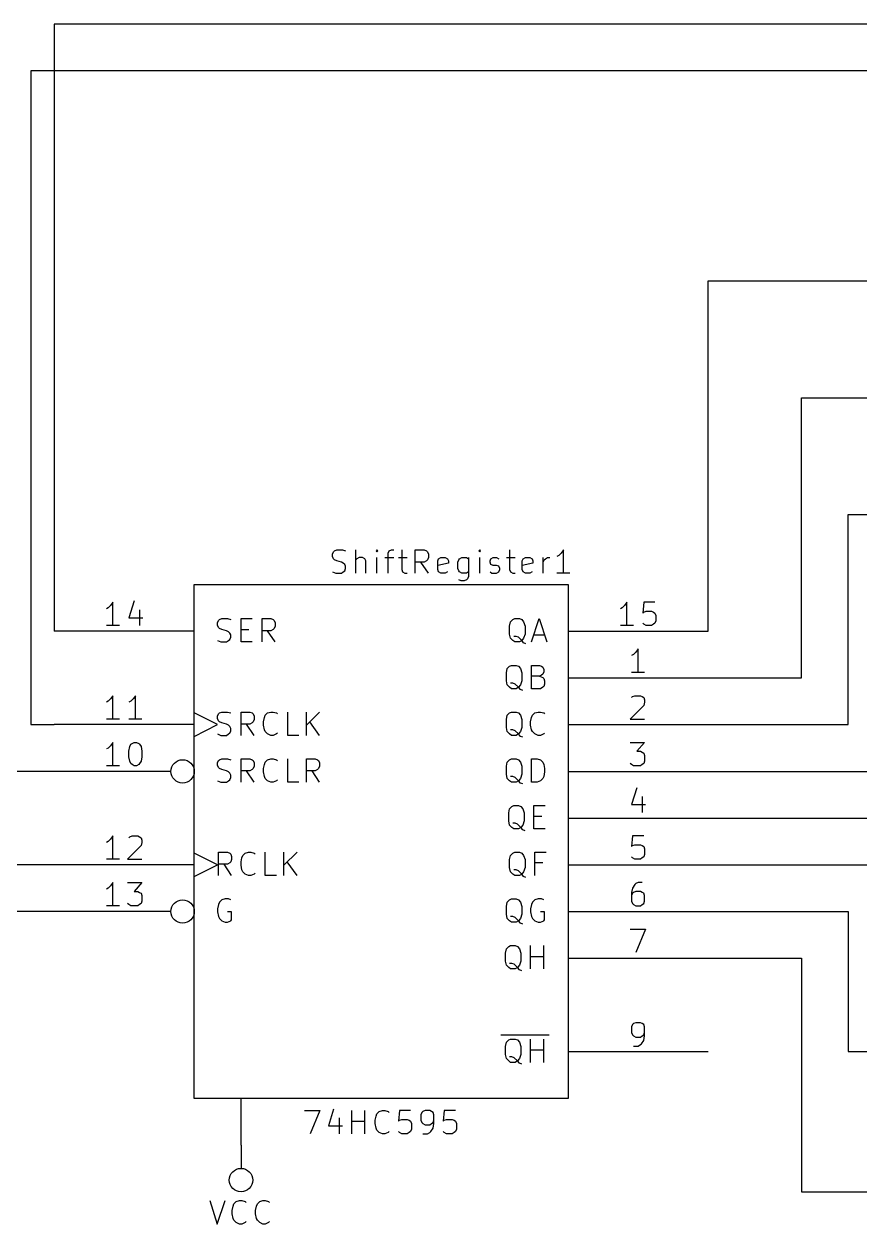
# Model space of a CAD drawing. Extents: x 10 to 287, y -200 to -10.
# Drawn here: x 55.5 to 101, y -118.6 to -53.3 of the extents above; entities that cross this region are included whole.
import ezdxf

# ---------------------------------------------------------------- set-up
doc = ezdxf.new("R2010")
doc.units = 0
doc.header["$MEASUREMENT"] = 0

msp = doc.modelspace()

# ---------------------------------------------------------------- linework, layer by layer
at = {"layer": 'Cyan 2'}
for p, q in [((72.2884, -82.169), (72.3392, -82.042)), ((72.2884, -82.296), (72.2884, -82.169)), ((72.3392, -82.042), (72.39, -81.9912)), ((72.39, -81.9912), (72.517, -81.9404)), ((72.517, -81.9404), (72.8218, -81.9404)), ((72.8218, -81.9404), (72.9996, -81.9912)), ((73.5584, -83.2104), (73.5584, -81.9404)), ((74.7014, -81.9404), (74.6506, -81.9912)), ((74.6506, -81.9912), (74.7014, -82.042)), ((74.7522, -81.9912), (74.7014, -81.9404)), ((74.7014, -81.9404), (74.7014, -82.042)), ((74.7014, -82.042), (74.7522, -81.9912)), ((75.311, -82.1182), (75.3618, -81.9912)), ((75.311, -83.2104), (75.311, -82.1182)), ((75.3618, -81.9912), (75.4888, -81.9404)), ((75.4888, -81.9404), (75.6158, -81.9404)), ((76.0476, -81.9404), (76.0476, -83.0072)), ((76.7842, -83.2104), (76.7842, -81.9404)), ((76.7842, -81.9404), (77.2668, -81.9404)), ((77.2668, -81.9404), (77.3938, -81.9912)), ((77.3938, -81.9912), (77.4446, -82.042)), ((77.4446, -82.042), (77.4954, -82.169)), ((77.4954, -82.169), (77.4954, -82.3468)), ((80.2894, -81.9404), (80.2386, -81.9912)), ((80.2386, -81.9912), (80.2894, -82.042)), ((80.3402, -81.9912), (80.2894, -81.9404)), ((80.2894, -81.9404), (80.2894, -82.042)), ((80.2894, -82.042), (80.3402, -81.9912)), ((81.915, -81.9404), (81.915, -83.0072)), ((84.709, -82.1182), (84.582, -82.2452)), ((84.836, -81.9404), (84.709, -82.1182)), ((84.836, -83.2104), (84.836, -81.9404)), ((72.3392, -82.423), (72.2884, -82.296)), ((72.39, -82.4738), (72.3392, -82.423)), ((72.517, -82.5246), (72.39, -82.4738)), ((72.771, -82.6008), (72.517, -82.5246)), ((72.8726, -82.6516), (72.771, -82.6008)), ((72.9488, -82.7278), (72.8726, -82.6516)), ((72.9996, -82.8294), (72.9488, -82.7278)), ((72.9996, -82.9564), (72.9996, -82.8294)), ((73.6092, -82.423), (73.5584, -82.4738)), ((73.7362, -82.3468), (73.6092, -82.423)), ((73.914, -82.3468), (73.7362, -82.3468)), ((74.041, -82.423), (73.914, -82.3468)), ((74.0918, -82.5246), (74.041, -82.423)), ((74.0918, -83.2104), (74.0918, -82.5246)), ((74.7014, -83.2104), (74.7014, -82.3468)), ((75.1332, -82.3468), (75.6158, -82.3468)), ((75.8698, -82.3468), (76.3524, -82.3468)), ((77.2668, -82.6008), (76.7842, -82.6008)), ((77.4954, -83.2104), (77.089, -82.6008)), ((77.3938, -82.5246), (77.2668, -82.6008)), ((77.4446, -82.4738), (77.3938, -82.5246)), ((77.4954, -82.3468), (77.4446, -82.4738)), ((78.0034, -82.5246), (78.0542, -82.423)), ((78.0034, -83.0072), (78.0034, -82.5246)), ((78.5876, -82.6516), (78.0034, -82.7786)), ((78.0542, -82.423), (78.1812, -82.3468)), ((78.1812, -82.3468), (78.4098, -82.3468)), ((78.4098, -82.3468), (78.5368, -82.423)), ((78.5368, -82.423), (78.5876, -82.5246)), ((78.5876, -82.5246), (78.5876, -82.6516)), ((79.0956, -82.6008), (79.1464, -82.4738)), ((79.0956, -82.9564), (79.0956, -82.6008)), ((79.1464, -82.4738), (79.1972, -82.423)), ((79.1972, -82.423), (79.3242, -82.3468)), ((79.3242, -82.3468), (79.5782, -82.3468)), ((79.5782, -82.3468), (79.6798, -82.423)), ((79.6798, -82.3468), (79.6798, -83.3882)), ((80.2894, -83.2104), (80.2894, -82.3468)), ((80.8482, -82.5246), (80.899, -82.423)), ((80.8482, -82.6008), (80.8482, -82.5246)), ((80.899, -82.7278), (80.8482, -82.6008)), ((80.899, -82.423), (81.026, -82.3468)), ((81.026, -82.7786), (80.899, -82.7278)), ((81.026, -82.3468), (81.2038, -82.3468)), ((81.2038, -82.7786), (81.026, -82.7786)), ((81.2038, -82.3468), (81.3308, -82.423)), ((81.3308, -82.8294), (81.2038, -82.7786)), ((81.3816, -82.9564), (81.3308, -82.8294)), ((81.7372, -82.3468), (82.2198, -82.3468)), ((82.6008, -82.5246), (82.6516, -82.423)), ((82.6008, -83.0072), (82.6008, -82.5246)), ((83.185, -82.6516), (82.6008, -82.7786)), ((82.6516, -82.423), (82.7786, -82.3468)), ((82.7786, -82.3468), (83.0072, -82.3468)), ((83.0072, -82.3468), (83.1342, -82.423)), ((83.1342, -82.423), (83.185, -82.5246)), ((83.185, -82.5246), (83.185, -82.6516)), ((83.7438, -83.2104), (83.7438, -82.3468)), ((83.7438, -82.6008), (83.7946, -82.4738)), ((83.7946, -82.4738), (83.8708, -82.423)), ((83.8708, -82.423), (83.9724, -82.3468)), ((83.9724, -82.3468), (84.0994, -82.3468)), ((84.582, -82.2452), (84.4804, -82.296)), ((72.2884, -83.1342), (72.4662, -83.2104)), ((72.4662, -83.2104), (72.771, -83.2104)), ((72.771, -83.2104), (72.8726, -83.1342)), ((72.8726, -83.1342), (72.9488, -83.0834)), ((72.9488, -83.0834), (72.9996, -82.9564)), ((76.0476, -83.0072), (76.0984, -83.1342)), ((76.0984, -83.1342), (76.2254, -83.2104)), ((76.2254, -83.2104), (76.3524, -83.2104)), ((78.0542, -83.1342), (78.0034, -83.0072)), ((78.1812, -83.2104), (78.0542, -83.1342)), ((78.4098, -83.2104), (78.1812, -83.2104)), ((78.5368, -83.1342), (78.4098, -83.2104)), ((79.1464, -83.0834), (79.0956, -82.9564)), ((79.1972, -83.1342), (79.1464, -83.0834)), ((79.3242, -83.2104), (79.1972, -83.1342)), ((79.5782, -83.2104), (79.3242, -83.2104)), ((79.6798, -83.1342), (79.5782, -83.2104)), ((79.629, -83.5152), (79.5782, -83.566)), ((79.6798, -83.3882), (79.629, -83.5152)), ((80.8482, -83.1342), (80.9498, -83.2104)), ((80.9498, -83.2104), (81.2038, -83.2104)), ((81.2038, -83.2104), (81.3308, -83.1342)), ((81.3308, -83.1342), (81.3816, -83.0072)), ((81.3816, -83.0072), (81.3816, -82.9564)), ((81.915, -83.0072), (81.9658, -83.1342)), ((81.9658, -83.1342), (82.0928, -83.2104)), ((82.0928, -83.2104), (82.2198, -83.2104)), ((82.6516, -83.1342), (82.6008, -83.0072)), ((82.7786, -83.2104), (82.6516, -83.1342)), ((83.0072, -83.2104), (82.7786, -83.2104)), ((83.1342, -83.1342), (83.0072, -83.2104)), ((85.1916, -83.2104), (84.4804, -83.2104)), ((79.2734, -83.6168), (79.1464, -83.566)), ((79.4512, -83.6168), (79.2734, -83.6168)), ((79.5782, -83.566), (79.4512, -83.6168)), ((66.04, -85.9028), (66.0908, -85.7758)), ((66.04, -86.0298), (66.04, -85.9028)), ((66.0908, -86.1568), (66.04, -86.0298)), ((66.0908, -85.7758), (66.1416, -85.725)), ((66.1416, -85.725), (66.2686, -85.6742)), ((66.2686, -85.6742), (66.5734, -85.6742)), ((66.5734, -85.6742), (66.7512, -85.725)), ((67.31, -86.9442), (67.31, -85.6742)), ((67.31, -85.6742), (67.9196, -85.6742)), ((68.453, -86.9442), (68.453, -85.6742)), ((68.453, -85.6742), (68.9356, -85.6742)), ((68.9356, -85.6742), (69.0626, -85.725)), ((69.0626, -85.725), (69.1134, -85.7758)), ((69.1134, -85.7758), (69.1642, -85.9028)), ((69.1642, -86.0806), (69.1134, -86.2076)), ((69.1642, -85.9028), (69.1642, -86.0806)), ((81.915, -86.0806), (81.9658, -85.852)), ((81.915, -86.5124), (81.915, -86.0806)), ((81.9658, -85.852), (82.0928, -85.725)), ((82.0928, -85.725), (82.1944, -85.6742)), ((82.1944, -85.6742), (82.4484, -85.6742)), ((82.4484, -85.6742), (82.5754, -85.725)), ((82.5754, -85.725), (82.677, -85.852)), ((82.677, -85.852), (82.7532, -86.0806)), ((82.7532, -86.0806), (82.7532, -86.5124)), ((83.1088, -86.9442), (83.5152, -85.6742)), ((83.5152, -85.6742), (83.947, -86.9442)), ((66.1416, -86.2076), (66.0908, -86.1568)), ((66.2686, -86.2584), (66.1416, -86.2076)), ((66.5226, -86.3346), (66.2686, -86.2584)), ((66.6242, -86.3854), (66.5226, -86.3346)), ((66.7004, -86.4616), (66.6242, -86.3854)), ((66.7512, -86.5632), (66.7004, -86.4616)), ((66.7004, -86.8172), (66.7512, -86.6902)), ((66.7512, -86.6902), (66.7512, -86.5632)), ((67.31, -86.2584), (67.7418, -86.2584)), ((68.9356, -86.3346), (68.453, -86.3346)), ((69.1642, -86.9442), (68.7578, -86.3346)), ((69.0626, -86.2584), (68.9356, -86.3346)), ((69.1134, -86.2076), (69.0626, -86.2584)), ((81.9658, -86.741), (81.915, -86.5124)), ((82.0928, -86.868), (81.9658, -86.741)), ((82.2706, -86.6394), (82.1436, -86.6394)), ((82.3976, -86.6902), (82.2706, -86.6394)), ((82.5754, -86.868), (82.3976, -86.6902)), ((82.677, -86.741), (82.5754, -86.868)), ((82.7532, -86.5124), (82.677, -86.741)), ((83.2358, -86.5632), (83.82, -86.5632)), ((66.04, -86.868), (66.2178, -86.9442)), ((66.2178, -86.9442), (66.5226, -86.9442)), ((66.5226, -86.9442), (66.6242, -86.868)), ((66.6242, -86.868), (66.7004, -86.8172)), ((67.9196, -86.9442), (67.31, -86.9442)), ((82.1944, -86.9442), (82.0928, -86.868)), ((82.4484, -86.9442), (82.1944, -86.9442)), ((82.5754, -86.868), (82.4484, -86.9442)), ((82.677, -86.995), (82.5754, -86.868)), ((82.804, -87.0458), (82.677, -86.995)), ((81.7372, -88.6206), (81.788, -88.392)), ((81.7372, -89.0524), (81.7372, -88.6206)), ((81.788, -88.392), (81.915, -88.265)), ((81.915, -88.265), (82.0166, -88.2142)), ((82.0166, -88.2142), (82.2706, -88.2142)), ((82.2706, -88.2142), (82.3976, -88.265)), ((82.3976, -88.265), (82.4992, -88.392)), ((82.4992, -88.392), (82.5754, -88.6206)), ((82.5754, -88.6206), (82.5754, -89.0524)), ((83.1088, -89.4842), (83.1088, -88.2142)), ((83.1088, -88.2142), (83.5406, -88.2142)), ((83.5406, -88.2142), (83.6422, -88.265)), ((83.6422, -88.265), (83.7184, -88.3158)), ((83.7184, -88.6968), (83.6422, -88.7476)), ((83.7184, -88.3158), (83.7692, -88.4428)), ((83.7692, -88.5698), (83.7184, -88.6968)), ((83.7692, -88.4428), (83.7692, -88.5698)), ((81.788, -89.281), (81.7372, -89.0524)), ((81.915, -89.408), (81.788, -89.281)), ((82.0928, -89.1794), (81.9658, -89.1794)), ((82.2198, -89.2302), (82.0928, -89.1794)), ((82.3976, -89.408), (82.2198, -89.2302)), ((82.4992, -89.281), (82.3976, -89.408)), ((82.5754, -89.0524), (82.4992, -89.281)), ((83.5406, -88.7984), (83.1088, -88.7984)), ((83.6422, -88.7476), (83.5406, -88.7984)), ((83.5406, -88.7984), (83.7184, -88.8746)), ((83.7184, -88.8746), (83.7692, -88.9254)), ((83.7692, -89.3572), (83.7184, -89.408)), ((83.7692, -88.9254), (83.82, -89.0524)), ((83.82, -89.2302), (83.7692, -89.3572)), ((83.82, -89.0524), (83.82, -89.2302)), ((82.0166, -89.4842), (81.915, -89.408)), ((82.2706, -89.4842), (82.0166, -89.4842)), ((82.3976, -89.408), (82.2706, -89.4842)), ((82.4992, -89.535), (82.3976, -89.408)), ((82.6262, -89.5858), (82.4992, -89.535)), ((83.5914, -89.4842), (83.1088, -89.4842)), ((83.7184, -89.408), (83.5914, -89.4842)), ((66.04, -90.9828), (66.0908, -90.8558)), ((66.04, -91.1098), (66.04, -90.9828)), ((66.0908, -91.2368), (66.04, -91.1098)), ((66.0908, -90.8558), (66.1416, -90.805)), ((66.1416, -91.2876), (66.0908, -91.2368)), ((66.1416, -90.805), (66.2686, -90.7542)), ((66.2686, -91.3384), (66.1416, -91.2876)), ((66.2686, -90.7542), (66.5734, -90.7542)), ((66.5226, -91.4146), (66.2686, -91.3384)), ((66.5734, -90.7542), (66.7512, -90.805)), ((67.31, -92.0242), (67.31, -90.7542)), ((67.31, -90.7542), (67.7926, -90.7542)), ((67.7926, -90.7542), (67.9196, -90.805)), ((67.9196, -91.3384), (67.7926, -91.4146)), ((67.9196, -90.805), (67.9704, -90.8558)), ((67.9704, -91.2876), (67.9196, -91.3384)), ((67.9704, -90.8558), (68.0212, -90.9828)), ((68.0212, -91.1606), (67.9704, -91.2876)), ((68.0212, -90.9828), (68.0212, -91.1606)), ((68.5292, -91.2876), (68.58, -91.059)), ((68.5292, -91.4654), (68.5292, -91.2876)), ((68.58, -91.059), (68.6308, -90.932)), ((68.6308, -90.932), (68.7578, -90.805)), ((68.7578, -90.805), (68.9356, -90.7542)), ((68.9356, -90.7542), (69.0626, -90.7542)), ((69.0626, -90.7542), (69.2404, -90.805)), ((69.2404, -90.805), (69.2912, -90.8558)), ((69.85, -92.0242), (69.85, -90.7542)), ((70.866, -92.0242), (70.866, -90.7542)), ((71.5772, -90.7542), (70.866, -91.4654)), ((71.5772, -92.0242), (71.0438, -91.2876)), ((81.7372, -91.1606), (81.788, -90.932)), ((81.7372, -91.5924), (81.7372, -91.1606)), ((81.788, -90.932), (81.915, -90.805)), ((81.915, -90.805), (82.0166, -90.7542)), ((82.0166, -90.7542), (82.2706, -90.7542)), ((82.2706, -90.7542), (82.3976, -90.805)), ((82.3976, -90.805), (82.4992, -90.932)), ((82.4992, -90.932), (82.5754, -91.1606)), ((82.5754, -91.1606), (82.5754, -91.5924)), ((83.058, -91.2876), (83.1088, -91.059)), ((83.058, -91.4654), (83.058, -91.2876)), ((83.1088, -91.059), (83.1596, -90.932)), ((83.1596, -90.932), (83.2866, -90.805)), ((83.2866, -90.805), (83.4644, -90.7542)), ((83.4644, -90.7542), (83.5914, -90.7542)), ((83.5914, -90.7542), (83.7692, -90.805)), ((83.7692, -90.805), (83.82, -90.8558)), ((66.04, -91.948), (66.2178, -92.0242)), ((66.6242, -91.4654), (66.5226, -91.4146)), ((66.5226, -92.0242), (66.6242, -91.948)), ((66.7004, -91.5416), (66.6242, -91.4654)), ((66.6242, -91.948), (66.7004, -91.8972)), ((66.7512, -91.6432), (66.7004, -91.5416)), ((66.7004, -91.8972), (66.7512, -91.7702)), ((66.7512, -91.7702), (66.7512, -91.6432)), ((67.7926, -91.4146), (67.31, -91.4146)), ((68.0212, -92.0242), (67.6148, -91.4146)), ((68.58, -91.7194), (68.5292, -91.4654)), ((68.6308, -91.821), (68.58, -91.7194)), ((68.7578, -91.948), (68.6308, -91.821)), ((68.9356, -92.0242), (68.7578, -91.948)), ((69.2404, -91.948), (69.0626, -92.0242)), ((69.2912, -91.8972), (69.2404, -91.948)), ((81.788, -91.821), (81.7372, -91.5924)), ((81.915, -91.948), (81.788, -91.821)), ((82.0166, -92.0242), (81.915, -91.948)), ((82.0928, -91.7194), (81.9658, -91.7194)), ((82.2198, -91.7702), (82.0928, -91.7194)), ((82.3976, -91.948), (82.2198, -91.7702)), ((82.3976, -91.948), (82.2706, -92.0242)), ((82.4992, -91.821), (82.3976, -91.948)), ((82.4992, -92.075), (82.3976, -91.948)), ((82.5754, -91.5924), (82.4992, -91.821)), ((83.1088, -91.7194), (83.058, -91.4654)), ((83.1596, -91.821), (83.1088, -91.7194)), ((83.2866, -91.948), (83.1596, -91.821)), ((83.4644, -92.0242), (83.2866, -91.948)), ((83.7692, -91.948), (83.5914, -92.0242)), ((83.82, -91.8972), (83.7692, -91.948)), ((66.2178, -92.0242), (66.5226, -92.0242)), ((69.0626, -92.0242), (68.9356, -92.0242)), ((70.4596, -92.0242), (69.85, -92.0242)), ((82.2706, -92.0242), (82.0166, -92.0242)), ((82.6262, -92.1258), (82.4992, -92.075)), ((83.5914, -92.0242), (83.4644, -92.0242)), ((66.1416, -93.345), (66.2686, -93.2942)), ((66.2686, -93.2942), (66.5734, -93.2942)), ((66.5734, -93.2942), (66.7512, -93.345)), ((67.31, -94.5642), (67.31, -93.2942)), ((67.31, -93.2942), (67.7926, -93.2942)), ((67.7926, -93.2942), (67.9196, -93.345)), ((68.7578, -93.345), (68.9356, -93.2942)), ((68.9356, -93.2942), (69.0626, -93.2942)), ((69.0626, -93.2942), (69.2404, -93.345)), ((69.85, -94.5642), (69.85, -93.2942)), ((70.866, -94.5642), (70.866, -93.2942)), ((70.866, -93.2942), (71.3486, -93.2942)), ((71.3486, -93.2942), (71.4756, -93.345)), ((81.915, -93.345), (82.0166, -93.2942)), ((82.0166, -93.2942), (82.2706, -93.2942)), ((82.2706, -93.2942), (82.3976, -93.345)), ((83.1088, -94.5642), (83.1088, -93.2942)), ((83.1088, -93.2942), (83.4136, -93.2942)), ((83.4136, -93.2942), (83.5914, -93.345)), ((66.04, -93.5228), (66.0908, -93.3958)), ((66.04, -93.6498), (66.04, -93.5228)), ((66.0908, -93.7768), (66.04, -93.6498)), ((66.0908, -93.3958), (66.1416, -93.345)), ((66.1416, -93.8276), (66.0908, -93.7768)), ((66.2686, -93.8784), (66.1416, -93.8276)), ((66.5226, -93.9546), (66.2686, -93.8784)), ((66.6242, -94.0054), (66.5226, -93.9546)), ((67.7926, -93.9546), (67.31, -93.9546)), ((68.0212, -94.5642), (67.6148, -93.9546)), ((67.9196, -93.8784), (67.7926, -93.9546)), ((67.9196, -93.345), (67.9704, -93.3958)), ((67.9704, -93.8276), (67.9196, -93.8784)), ((67.9704, -93.3958), (68.0212, -93.5228)), ((68.0212, -93.7006), (67.9704, -93.8276)), ((68.0212, -93.5228), (68.0212, -93.7006)), ((68.5292, -93.8276), (68.58, -93.599)), ((68.5292, -94.0054), (68.5292, -93.8276)), ((68.58, -93.599), (68.6308, -93.472)), ((68.6308, -93.472), (68.7578, -93.345)), ((69.2404, -93.345), (69.2912, -93.3958)), ((71.3486, -93.9546), (70.866, -93.9546)), ((71.5772, -94.5642), (71.1708, -93.9546)), ((71.4756, -93.8784), (71.3486, -93.9546)), ((71.4756, -93.345), (71.5264, -93.3958)), ((71.5264, -93.8276), (71.4756, -93.8784)), ((71.5264, -93.3958), (71.5772, -93.5228)), ((71.5772, -93.7006), (71.5264, -93.8276)), ((71.5772, -93.5228), (71.5772, -93.7006)), ((81.7372, -93.7006), (81.788, -93.472)), ((81.7372, -94.1324), (81.7372, -93.7006)), ((81.788, -93.472), (81.915, -93.345)), ((82.3976, -93.345), (82.4992, -93.472)), ((82.4992, -93.472), (82.5754, -93.7006)), ((82.5754, -93.7006), (82.5754, -94.1324)), ((83.5914, -93.345), (83.7184, -93.472)), ((83.7184, -93.472), (83.7692, -93.599)), ((83.7692, -93.599), (83.82, -93.8276)), ((83.82, -93.8276), (83.82, -94.0054)), ((66.04, -94.488), (66.2178, -94.5642)), ((66.2178, -94.5642), (66.5226, -94.5642)), ((66.5226, -94.5642), (66.6242, -94.488)), ((66.7004, -94.0816), (66.6242, -94.0054)), ((66.6242, -94.488), (66.7004, -94.4372)), ((66.7512, -94.1832), (66.7004, -94.0816)), ((66.7004, -94.4372), (66.7512, -94.3102)), ((66.7512, -94.3102), (66.7512, -94.1832)), ((68.58, -94.2594), (68.5292, -94.0054)), ((68.6308, -94.361), (68.58, -94.2594)), ((68.7578, -94.488), (68.6308, -94.361)), ((68.9356, -94.5642), (68.7578, -94.488)), ((69.0626, -94.5642), (68.9356, -94.5642)), ((69.2404, -94.488), (69.0626, -94.5642)), ((69.2912, -94.4372), (69.2404, -94.488)), ((70.4596, -94.5642), (69.85, -94.5642)), ((81.788, -94.361), (81.7372, -94.1324)), ((81.915, -94.488), (81.788, -94.361)), ((82.0166, -94.5642), (81.915, -94.488)), ((82.0928, -94.2594), (81.9658, -94.2594)), ((82.2706, -94.5642), (82.0166, -94.5642)), ((82.2198, -94.3102), (82.0928, -94.2594)), ((82.3976, -94.488), (82.2198, -94.3102)), ((82.3976, -94.488), (82.2706, -94.5642)), ((82.4992, -94.361), (82.3976, -94.488)), ((82.4992, -94.615), (82.3976, -94.488)), ((82.5754, -94.1324), (82.4992, -94.361)), ((82.6262, -94.6658), (82.4992, -94.615)), ((83.4136, -94.5642), (83.1088, -94.5642)), ((83.5914, -94.488), (83.4136, -94.5642)), ((83.7184, -94.361), (83.5914, -94.488)), ((83.7692, -94.2594), (83.7184, -94.361)), ((83.82, -94.0054), (83.7692, -94.2594)), ((81.915, -96.012), (82.042, -95.885)), ((82.042, -95.885), (82.1436, -95.8342)), ((82.1436, -95.8342), (82.3976, -95.8342)), ((82.3976, -95.8342), (82.5246, -95.885)), ((82.5246, -95.885), (82.6262, -96.012)), ((83.2358, -97.1042), (83.2358, -95.8342)), ((83.2358, -95.8342), (83.8454, -95.8342)), ((81.8642, -96.2406), (81.915, -96.012)), ((81.8642, -96.6724), (81.8642, -96.2406)), ((82.6262, -96.012), (82.7024, -96.2406)), ((82.7024, -96.2406), (82.7024, -96.6724)), ((83.2358, -96.4184), (83.6676, -96.4184)), ((81.915, -96.901), (81.8642, -96.6724)), ((82.042, -97.028), (81.915, -96.901)), ((82.1436, -97.1042), (82.042, -97.028)), ((82.2198, -96.7994), (82.0928, -96.7994)), ((82.3976, -97.1042), (82.1436, -97.1042)), ((82.3468, -96.8502), (82.2198, -96.7994)), ((82.5246, -97.028), (82.3468, -96.8502)), ((82.5246, -97.028), (82.3976, -97.1042)), ((82.6262, -96.901), (82.5246, -97.028)), ((82.6262, -97.155), (82.5246, -97.028)), ((82.7024, -96.6724), (82.6262, -96.901)), ((82.7532, -97.2058), (82.6262, -97.155)), ((83.8454, -97.1042), (83.2358, -97.1042)), ((66.0908, -99.6442), (66.0908, -98.3742)), ((66.0908, -98.3742), (66.5734, -98.3742)), ((66.5734, -98.3742), (66.7004, -98.425)), ((66.7004, -98.425), (66.7512, -98.4758)), ((66.7512, -98.4758), (66.802, -98.6028)), ((67.4116, -98.552), (67.5386, -98.425)), ((67.5386, -98.425), (67.7164, -98.3742)), ((67.7164, -98.3742), (67.8434, -98.3742)), ((67.8434, -98.3742), (68.0212, -98.425)), ((68.0212, -98.425), (68.072, -98.4758)), ((68.6308, -99.6442), (68.6308, -98.3742)), ((69.6468, -99.6442), (69.6468, -98.3742)), ((70.358, -98.3742), (69.6468, -99.0854)), ((81.9658, -98.552), (82.0928, -98.425)), ((82.0928, -98.425), (82.1944, -98.3742)), ((82.1944, -98.3742), (82.4484, -98.3742)), ((82.4484, -98.3742), (82.5754, -98.425)), ((82.5754, -98.425), (82.677, -98.552)), ((83.2866, -99.6442), (83.2866, -98.3742)), ((83.2866, -98.3742), (83.8962, -98.3742)), ((66.5734, -99.0346), (66.0908, -99.0346)), ((66.802, -99.6442), (66.3956, -99.0346)), ((66.7004, -98.9584), (66.5734, -99.0346)), ((66.7512, -98.9076), (66.7004, -98.9584)), ((66.802, -98.7806), (66.7512, -98.9076)), ((66.802, -98.6028), (66.802, -98.7806)), ((67.31, -98.9076), (67.3608, -98.679)), ((67.31, -99.0854), (67.31, -98.9076)), ((67.3608, -99.3394), (67.31, -99.0854)), ((67.3608, -98.679), (67.4116, -98.552)), ((70.358, -99.6442), (69.8246, -98.9076)), ((81.915, -98.7806), (81.9658, -98.552)), ((81.915, -99.2124), (81.915, -98.7806)), ((82.677, -98.552), (82.7532, -98.7806)), ((82.7532, -98.7806), (82.7532, -99.2124)), ((83.7184, -98.9584), (83.2866, -98.9584)), ((67.4116, -99.441), (67.3608, -99.3394)), ((67.5386, -99.568), (67.4116, -99.441)), ((67.7164, -99.6442), (67.5386, -99.568)), ((67.8434, -99.6442), (67.7164, -99.6442)), ((68.0212, -99.568), (67.8434, -99.6442)), ((68.072, -99.5172), (68.0212, -99.568)), ((69.2404, -99.6442), (68.6308, -99.6442)), ((81.9658, -99.441), (81.915, -99.2124)), ((82.0928, -99.568), (81.9658, -99.441)), ((82.1944, -99.6442), (82.0928, -99.568)), ((82.2706, -99.3394), (82.1436, -99.3394)), ((82.4484, -99.6442), (82.1944, -99.6442)), ((82.3976, -99.3902), (82.2706, -99.3394)), ((82.5754, -99.568), (82.3976, -99.3902)), ((82.5754, -99.568), (82.4484, -99.6442)), ((82.677, -99.441), (82.5754, -99.568)), ((82.677, -99.695), (82.5754, -99.568)), ((82.7532, -99.2124), (82.677, -99.441)), ((82.804, -99.7458), (82.677, -99.695)), ((66.1416, -101.092), (66.0908, -101.219)), ((66.2686, -100.965), (66.1416, -101.092)), ((66.4464, -100.914), (66.2686, -100.965)), ((66.6242, -100.914), (66.4464, -100.914)), ((66.7512, -100.965), (66.6242, -100.914)), ((81.7372, -101.321), (81.788, -101.092)), ((81.788, -101.092), (81.915, -100.965)), ((81.915, -100.965), (82.0166, -100.914)), ((82.0166, -100.914), (82.2706, -100.914)), ((82.2706, -100.914), (82.3976, -100.965)), ((82.3976, -100.965), (82.4992, -101.092)), ((82.4992, -101.092), (82.5754, -101.321)), ((83.1596, -101.092), (83.1088, -101.219)), ((83.2866, -100.965), (83.1596, -101.092)), ((83.4644, -100.914), (83.2866, -100.965)), ((83.6422, -100.914), (83.4644, -100.914)), ((83.7692, -100.965), (83.6422, -100.914)), ((66.0908, -101.219), (66.04, -101.448)), ((66.04, -101.448), (66.04, -101.625)), ((66.04, -101.625), (66.0908, -101.879)), ((66.802, -101.625), (66.5734, -101.625)), ((66.802, -102.057), (66.802, -101.625)), ((81.7372, -101.752), (81.7372, -101.321)), ((81.788, -101.981), (81.7372, -101.752)), ((82.5754, -101.752), (82.4992, -101.981)), ((82.5754, -101.321), (82.5754, -101.752)), ((83.1088, -101.219), (83.058, -101.448)), ((83.058, -101.448), (83.058, -101.625)), ((83.058, -101.625), (83.1088, -101.879)), ((83.82, -101.625), (83.5914, -101.625)), ((83.82, -102.057), (83.82, -101.625)), ((66.0908, -101.879), (66.1416, -101.981)), ((66.1416, -101.981), (66.2686, -102.108)), ((66.2686, -102.108), (66.4464, -102.184)), ((66.4464, -102.184), (66.5734, -102.184)), ((66.5734, -102.184), (66.7512, -102.108)), ((66.7512, -102.108), (66.802, -102.057)), ((81.915, -102.108), (81.788, -101.981)), ((82.0166, -102.184), (81.915, -102.108)), ((82.0928, -101.879), (81.9658, -101.879)), ((82.2706, -102.184), (82.0166, -102.184)), ((82.2198, -101.93), (82.0928, -101.879)), ((82.3976, -102.108), (82.2198, -101.93)), ((82.3976, -102.108), (82.2706, -102.184)), ((82.4992, -101.981), (82.3976, -102.108)), ((82.4992, -102.235), (82.3976, -102.108)), ((82.6262, -102.286), (82.4992, -102.235)), ((83.1088, -101.879), (83.1596, -101.981)), ((83.1596, -101.981), (83.2866, -102.108)), ((83.2866, -102.108), (83.4644, -102.184)), ((83.4644, -102.184), (83.5914, -102.184)), ((83.5914, -102.184), (83.7692, -102.108)), ((83.7692, -102.108), (83.82, -102.057)), ((81.6864, -103.861), (81.7372, -103.632)), ((81.7372, -103.632), (81.8642, -103.505)), ((81.8642, -103.505), (81.9658, -103.454)), ((81.9658, -103.454), (82.2198, -103.454)), ((82.2198, -103.454), (82.3468, -103.505)), ((82.3468, -103.505), (82.4484, -103.632)), ((82.4484, -103.632), (82.5246, -103.861)), ((83.058, -104.724), (83.058, -103.454)), ((83.7692, -104.724), (83.7692, -103.454)), ((81.6864, -104.292), (81.6864, -103.861)), ((81.7372, -104.521), (81.6864, -104.292)), ((82.5246, -104.292), (82.4484, -104.521)), ((82.5246, -103.861), (82.5246, -104.292)), ((83.058, -104.038), (83.7692, -104.038)), ((81.8642, -104.648), (81.7372, -104.521)), ((81.9658, -104.724), (81.8642, -104.648)), ((82.042, -104.419), (81.915, -104.419)), ((82.2198, -104.724), (81.9658, -104.724)), ((82.169, -104.47), (82.042, -104.419)), ((82.3468, -104.648), (82.169, -104.47)), ((82.3468, -104.648), (82.2198, -104.724)), ((82.4484, -104.521), (82.3468, -104.648)), ((82.4484, -104.775), (82.3468, -104.648)), ((82.5754, -104.826), (82.4484, -104.775)), ((81.4324, -108.306), (84.074, -108.306)), ((81.6864, -108.941), (81.7372, -108.712)), ((81.6864, -109.372), (81.6864, -108.941)), ((81.7372, -108.712), (81.8642, -108.585)), ((81.8642, -108.585), (81.9658, -108.534)), ((81.9658, -108.534), (82.2198, -108.534)), ((82.2198, -108.534), (82.3468, -108.585)), ((82.3468, -108.585), (82.4484, -108.712)), ((82.4484, -108.712), (82.5246, -108.941)), ((82.5246, -108.941), (82.5246, -109.372)), ((83.058, -109.804), (83.058, -108.534)), ((83.7692, -109.804), (83.7692, -108.534)), ((81.7372, -109.601), (81.6864, -109.372)), ((81.8642, -109.728), (81.7372, -109.601)), ((82.042, -109.499), (81.915, -109.499)), ((82.169, -109.55), (82.042, -109.499)), ((82.3468, -109.728), (82.169, -109.55)), ((82.4484, -109.601), (82.3468, -109.728)), ((82.5246, -109.372), (82.4484, -109.601)), ((83.058, -109.118), (83.7692, -109.118)), ((81.9658, -109.804), (81.8642, -109.728)), ((82.2198, -109.804), (81.9658, -109.804)), ((82.3468, -109.728), (82.2198, -109.804)), ((82.4484, -109.855), (82.3468, -109.728)), ((82.5754, -109.906), (82.4484, -109.855)), ((70.7644, -112.42), (71.6026, -112.42)), ((71.6026, -112.42), (71.0692, -113.69)), ((72.3392, -112.344), (72.0598, -113.259)), ((72.644, -112.827), (72.644, -113.69)), ((73.3298, -113.69), (73.3298, -112.42)), ((74.041, -113.69), (74.041, -112.42)), ((74.5998, -112.954), (74.6506, -112.725)), ((74.6506, -112.725), (74.7014, -112.598)), ((74.7014, -112.598), (74.8284, -112.471)), ((74.8284, -112.471), (75.0062, -112.42)), ((75.0062, -112.42), (75.1332, -112.42)), ((75.1332, -112.42), (75.311, -112.471)), ((75.311, -112.471), (75.3618, -112.522)), ((75.9206, -112.42), (75.8698, -113.005)), ((76.5302, -112.42), (75.9206, -112.42)), ((77.1398, -112.522), (77.089, -112.649)), ((77.089, -112.649), (77.089, -112.954)), ((77.1906, -112.471), (77.1398, -112.522)), ((77.3176, -112.42), (77.1906, -112.471)), ((77.5716, -112.42), (77.3176, -112.42)), ((77.6732, -112.471), (77.5716, -112.42)), ((77.7494, -112.522), (77.6732, -112.471)), ((77.8002, -112.649), (77.7494, -112.522)), ((77.8002, -113.132), (77.8002, -112.649)), ((78.359, -112.42), (78.3082, -113.005)), ((78.9686, -112.42), (78.359, -112.42)), ((72.0598, -113.259), (72.8218, -113.259)), ((73.3298, -113.005), (74.041, -113.005)), ((74.5998, -113.132), (74.5998, -112.954)), ((74.6506, -113.386), (74.5998, -113.132)), ((74.7014, -113.487), (74.6506, -113.386)), ((74.8284, -113.614), (74.7014, -113.487)), ((75.8698, -113.005), (75.9206, -112.954)), ((75.9206, -112.954), (76.0476, -112.903)), ((76.0476, -112.903), (76.3524, -112.903)), ((76.3524, -112.903), (76.454, -112.954)), ((76.454, -112.954), (76.5302, -113.005)), ((76.5302, -113.005), (76.581, -113.132)), ((76.581, -113.436), (76.5302, -113.563)), ((76.581, -113.132), (76.581, -113.436)), ((77.089, -112.954), (77.1398, -113.081)), ((77.1398, -113.081), (77.1906, -113.132)), ((77.1906, -113.132), (77.3176, -113.208)), ((77.3176, -113.208), (77.5716, -113.208)), ((77.5716, -113.208), (77.6732, -113.132)), ((77.6224, -113.563), (77.7494, -113.386)), ((77.6732, -113.132), (77.7494, -113.081)), ((77.7494, -113.081), (77.8002, -112.954)), ((77.7494, -113.386), (77.8002, -113.132)), ((78.3082, -113.005), (78.359, -112.954)), ((78.359, -112.954), (78.486, -112.903)), ((78.486, -112.903), (78.7908, -112.903)), ((78.7908, -112.903), (78.8924, -112.954)), ((78.8924, -112.954), (78.9686, -113.005)), ((78.9686, -113.005), (79.0194, -113.132)), ((79.0194, -113.436), (78.9686, -113.563)), ((79.0194, -113.132), (79.0194, -113.436)), ((75.0062, -113.69), (74.8284, -113.614)), ((75.1332, -113.69), (75.0062, -113.69)), ((75.311, -113.614), (75.1332, -113.69)), ((75.3618, -113.563), (75.311, -113.614)), ((75.9206, -113.614), (75.8698, -113.563)), ((76.0476, -113.69), (75.9206, -113.614)), ((76.3524, -113.69), (76.0476, -113.69)), ((76.454, -113.614), (76.3524, -113.69)), ((76.5302, -113.563), (76.454, -113.614)), ((77.1906, -113.69), (77.4446, -113.69)), ((77.4446, -113.69), (77.5716, -113.614)), ((77.5716, -113.614), (77.6224, -113.563)), ((78.359, -113.614), (78.3082, -113.563)), ((78.486, -113.69), (78.359, -113.614)), ((78.7908, -113.69), (78.486, -113.69)), ((78.8924, -113.614), (78.7908, -113.69)), ((78.9686, -113.563), (78.8924, -113.614)), ((65.6082, -117.323), (66.0146, -118.593)), ((66.0146, -118.593), (66.4464, -117.323)), ((66.929, -117.5), (67.056, -117.373)), ((67.056, -117.373), (67.2338, -117.323)), ((67.2338, -117.323), (67.3608, -117.323)), ((67.3608, -117.323), (67.5386, -117.373)), ((67.5386, -117.373), (67.5894, -117.424)), ((68.199, -117.5), (68.326, -117.373)), ((68.326, -117.373), (68.5038, -117.323)), ((68.5038, -117.323), (68.6308, -117.323)), ((68.6308, -117.323), (68.8086, -117.373)), ((68.8086, -117.373), (68.8594, -117.424)), ((66.8274, -117.856), (66.8782, -117.627)), ((66.8274, -118.034), (66.8274, -117.856)), ((66.8782, -118.288), (66.8274, -118.034)), ((66.8782, -117.627), (66.929, -117.5)), ((68.0974, -117.856), (68.1482, -117.627)), ((68.0974, -118.034), (68.0974, -117.856)), ((68.1482, -118.288), (68.0974, -118.034)), ((68.1482, -117.627), (68.199, -117.5)), ((66.929, -118.389), (66.8782, -118.288)), ((67.056, -118.516), (66.929, -118.389)), ((67.2338, -118.593), (67.056, -118.516)), ((67.3608, -118.593), (67.2338, -118.593)), ((67.5386, -118.516), (67.3608, -118.593)), ((67.5894, -118.466), (67.5386, -118.516)), ((68.199, -118.389), (68.1482, -118.288)), ((68.326, -118.516), (68.199, -118.389)), ((68.5038, -118.593), (68.326, -118.516)), ((68.6308, -118.593), (68.5038, -118.593)), ((68.8086, -118.516), (68.6308, -118.593)), ((68.8594, -118.466), (68.8086, -118.516))]:
    msp.add_line(p, q, dxfattribs=at)
at = {"layer": 'Green 2'}
for p, q in [((229.87, -53.34), (57.15, -53.34)), ((57.15, -53.34), (57.15, -86.36)), ((222.25, -55.88), (55.88, -55.88)), ((55.88, -55.88), (55.88, -91.44)), ((92.71, -86.36), (92.71, -67.31)), ((92.71, -67.31), (106.68, -67.31)), ((97.79, -88.9), (97.79, -73.66)), ((97.79, -73.66), (106.68, -73.66)), ((100.33, -91.44), (100.33, -80.01)), ((100.33, -80.01), (106.68, -80.01)), ((92.71, -88.9), (97.79, -88.9)), ((55.88, -91.44), (57.15, -91.44)), ((92.71, -91.44), (100.33, -91.44)), ((57.15, -93.98), (44.45, -93.98)), ((92.71, -93.98), (101.6, -93.98)), ((92.71, -96.52), (104.14, -96.52)), ((57.15, -99.06), (52.07, -99.06)), ((92.71, -99.06), (101.6, -99.06)), ((57.15, -101.6), (52.07, -101.6)), ((92.71, -101.6), (100.33, -101.6)), ((100.33, -101.6), (100.33, -109.22)), ((92.71, -104.14), (97.79, -104.14)), ((97.79, -104.14), (97.79, -116.84)), ((100.33, -109.22), (106.68, -109.22)), ((67.31, -114.3), (67.31, -111.76)), ((97.79, -116.84), (105.41, -116.84))]:
    msp.add_line(p, q, dxfattribs=at)
at = {"layer": 'Red 2'}
for p, q in [((64.77, -111.76), (64.77, -83.82)), ((64.77, -83.82), (85.09, -83.82)), ((85.09, -83.82), (85.09, -111.76)), ((60.3504, -84.7852), (60.2234, -84.963)), ((60.3504, -86.0552), (60.3504, -84.7852)), ((61.4934, -84.709), (61.214, -85.6234)), ((88.2904, -84.7852), (88.1634, -84.963)), ((88.2904, -86.0552), (88.2904, -84.7852)), ((89.2048, -84.7852), (89.154, -85.3694)), ((89.8144, -84.7852), (89.2048, -84.7852)), ((60.0964, -85.09), (59.9948, -85.1408)), ((60.2234, -84.963), (60.0964, -85.09)), ((61.7982, -85.1916), (61.7982, -86.0552)), ((88.0364, -85.09), (87.9348, -85.1408)), ((88.1634, -84.963), (88.0364, -85.09)), ((89.154, -85.3694), (89.2048, -85.3186)), ((89.2048, -85.3186), (89.3318, -85.2678)), ((89.3318, -85.2678), (89.6366, -85.2678)), ((89.6366, -85.2678), (89.7382, -85.3186)), ((89.7382, -85.3186), (89.8144, -85.3694)), ((89.8144, -85.3694), (89.8652, -85.4964)), ((60.706, -86.0552), (59.9948, -86.0552)), ((61.214, -85.6234), (61.976, -85.6234)), ((88.646, -86.0552), (87.9348, -86.0552)), ((89.2048, -85.979), (89.154, -85.9282)), ((89.3318, -86.0552), (89.2048, -85.979)), ((89.6366, -86.0552), (89.3318, -86.0552)), ((89.7382, -85.979), (89.6366, -86.0552)), ((89.8144, -85.9282), (89.7382, -85.979)), ((89.8652, -85.8012), (89.8144, -85.9282)), ((89.8652, -85.4964), (89.8652, -85.8012)), ((64.77, -86.36), (57.15, -86.36)), ((85.09, -86.36), (92.71, -86.36)), ((88.9, -87.3252), (88.773, -87.503)), ((88.9, -88.5952), (88.9, -87.3252)), ((88.646, -87.63), (88.5444, -87.6808)), ((88.773, -87.503), (88.646, -87.63)), ((89.2556, -88.5952), (88.5444, -88.5952)), ((85.09, -88.9), (92.71, -88.9)), ((60.2234, -90.043), (60.0964, -90.17)), ((60.3504, -89.8652), (60.2234, -90.043)), ((60.3504, -91.1352), (60.3504, -89.8652)), ((61.4426, -90.043), (61.3156, -90.17)), ((61.5696, -89.8652), (61.4426, -90.043)), ((61.5696, -91.1352), (61.5696, -89.8652)), ((88.5444, -89.9668), (88.5952, -89.916)), ((88.5952, -89.916), (88.7222, -89.8652)), ((88.7222, -89.8652), (89.027, -89.8652)), ((89.027, -89.8652), (89.1286, -89.916)), ((89.1286, -89.916), (89.2048, -89.9668)), ((89.2048, -89.9668), (89.2556, -90.0938)), ((60.0964, -90.17), (59.9948, -90.2208)), ((61.3156, -90.17), (61.214, -90.2208)), ((89.2048, -90.3986), (88.4682, -91.1352)), ((89.2556, -90.2208), (89.2048, -90.3986)), ((89.2556, -90.0938), (89.2556, -90.2208)), ((60.706, -91.1352), (59.9948, -91.1352)), ((61.9252, -91.1352), (61.214, -91.1352)), ((66.04, -91.44), (64.77, -90.805)), ((88.4682, -91.1352), (89.2556, -91.1352)), ((64.77, -91.44), (57.15, -91.44)), ((64.77, -92.075), (66.04, -91.44)), ((85.09, -91.44), (92.71, -91.44)), ((60.2234, -92.583), (60.0964, -92.71)), ((60.3504, -92.4052), (60.2234, -92.583)), ((60.3504, -93.6752), (60.3504, -92.4052)), ((61.214, -92.8878), (61.2648, -92.6338)), ((61.2648, -92.6338), (61.3156, -92.5068)), ((61.3156, -92.5068), (61.3918, -92.456)), ((61.3918, -92.456), (61.4934, -92.4052)), ((61.4934, -92.4052), (61.6204, -92.4052)), ((61.6204, -92.4052), (61.7474, -92.456)), ((61.7474, -92.456), (61.7982, -92.5068)), ((61.7982, -92.5068), (61.8744, -92.6338)), ((61.8744, -92.6338), (61.9252, -92.8878)), ((88.4682, -92.4052), (89.2556, -92.4052)), ((89.2556, -92.4052), (88.8238, -92.8878)), ((60.0964, -92.71), (59.9948, -92.7608)), ((61.214, -93.1926), (61.214, -92.8878)), ((61.2648, -93.4212), (61.214, -93.1926)), ((61.9252, -93.1926), (61.8744, -93.4212)), ((61.9252, -92.8878), (61.9252, -93.1926)), ((88.8238, -92.8878), (89.027, -92.8878)), ((89.027, -92.8878), (89.1286, -92.9386)), ((89.1286, -92.9386), (89.2048, -92.9894)), ((89.2048, -92.9894), (89.2556, -93.1164)), ((89.2556, -93.1164), (89.2556, -93.4212)), ((60.706, -93.6752), (59.9948, -93.6752)), ((61.3156, -93.5482), (61.2648, -93.4212)), ((61.3918, -93.599), (61.3156, -93.5482)), ((61.4934, -93.6752), (61.3918, -93.599)), ((61.6204, -93.6752), (61.4934, -93.6752)), ((61.7474, -93.599), (61.6204, -93.6752)), ((61.7982, -93.5482), (61.7474, -93.599)), ((61.8744, -93.4212), (61.7982, -93.5482)), ((88.5444, -93.599), (88.4682, -93.5482)), ((88.646, -93.6752), (88.5444, -93.599)), ((89.027, -93.6752), (88.646, -93.6752)), ((89.1286, -93.599), (89.027, -93.6752)), ((89.2048, -93.5482), (89.1286, -93.599)), ((89.2556, -93.4212), (89.2048, -93.5482)), ((63.5, -93.98), (57.15, -93.98)), ((85.09, -93.98), (92.71, -93.98)), ((88.8238, -94.869), (88.5444, -95.7834)), ((88.5444, -95.7834), (89.3064, -95.7834)), ((89.1286, -95.3516), (89.1286, -96.2152)), ((85.09, -96.52), (92.71, -96.52)), ((60.0964, -97.79), (59.9948, -97.8408)), ((60.2234, -97.663), (60.0964, -97.79)), ((60.3504, -97.4852), (60.2234, -97.663)), ((60.3504, -98.7552), (60.3504, -97.4852)), ((61.214, -97.5868), (61.2648, -97.536)), ((61.2648, -97.536), (61.3918, -97.4852)), ((61.3918, -97.4852), (61.6966, -97.4852)), ((61.6966, -97.4852), (61.7982, -97.536)), ((61.7982, -97.536), (61.8744, -97.5868)), ((61.8744, -97.5868), (61.9252, -97.7138)), ((61.9252, -97.8408), (61.8744, -98.0186)), ((61.9252, -97.7138), (61.9252, -97.8408)), ((88.5952, -97.4852), (88.5444, -98.0694)), ((89.2048, -97.4852), (88.5952, -97.4852)), ((61.8744, -98.0186), (61.1378, -98.7552)), ((66.04, -99.06), (64.77, -98.425)), ((88.5444, -98.0694), (88.5952, -98.0186)), ((88.5952, -98.0186), (88.7222, -97.9678)), ((88.7222, -97.9678), (89.027, -97.9678)), ((89.027, -97.9678), (89.1286, -98.0186)), ((89.1286, -98.0186), (89.2048, -98.0694)), ((89.2048, -98.0694), (89.2556, -98.1964)), ((89.2556, -98.5012), (89.2048, -98.6282)), ((89.2556, -98.1964), (89.2556, -98.5012)), ((64.77, -99.06), (57.15, -99.06)), ((60.706, -98.7552), (59.9948, -98.7552)), ((61.1378, -98.7552), (61.9252, -98.7552)), ((64.77, -99.695), (66.04, -99.06)), ((85.09, -99.06), (92.71, -99.06)), ((88.5952, -98.679), (88.5444, -98.6282)), ((88.7222, -98.7552), (88.5952, -98.679)), ((89.027, -98.7552), (88.7222, -98.7552)), ((89.1286, -98.679), (89.027, -98.7552)), ((89.2048, -98.6282), (89.1286, -98.679)), ((60.0964, -100.33), (59.9948, -100.381)), ((60.2234, -100.203), (60.0964, -100.33)), ((60.3504, -100.025), (60.2234, -100.203)), ((60.3504, -101.295), (60.3504, -100.025)), ((61.1378, -100.025), (61.9252, -100.025)), ((61.9252, -100.025), (61.4934, -100.508)), ((88.5952, -100.33), (88.5444, -100.559)), ((88.7222, -100.127), (88.5952, -100.33)), ((88.773, -100.076), (88.7222, -100.127)), ((88.9, -100.025), (88.773, -100.076)), ((89.1286, -100.025), (88.9, -100.025)), ((61.4934, -100.508), (61.6966, -100.508)), ((61.6966, -100.508), (61.7982, -100.559)), ((61.7982, -100.559), (61.8744, -100.609)), ((61.8744, -100.609), (61.9252, -100.736)), ((61.9252, -101.041), (61.8744, -101.168)), ((61.9252, -100.736), (61.9252, -101.041)), ((88.5444, -100.559), (88.5444, -101.041)), ((88.5952, -100.609), (88.5444, -100.736)), ((88.5444, -101.041), (88.5952, -101.168)), ((88.646, -100.559), (88.5952, -100.609)), ((88.773, -100.508), (88.646, -100.559)), ((89.027, -100.508), (88.773, -100.508)), ((89.1286, -100.559), (89.027, -100.508)), ((89.2048, -100.609), (89.1286, -100.559)), ((89.2556, -100.736), (89.2048, -100.609)), ((89.2048, -101.168), (89.2556, -101.041)), ((89.2556, -101.041), (89.2556, -100.736)), ((63.5, -101.6), (57.15, -101.6)), ((60.706, -101.295), (59.9948, -101.295)), ((61.214, -101.219), (61.1378, -101.168)), ((61.3156, -101.295), (61.214, -101.219)), ((61.6966, -101.295), (61.3156, -101.295)), ((61.7982, -101.219), (61.6966, -101.295)), ((61.8744, -101.168), (61.7982, -101.219)), ((85.09, -101.6), (92.71, -101.6)), ((88.5952, -101.168), (88.646, -101.219)), ((88.646, -101.219), (88.773, -101.295)), ((88.773, -101.295), (89.027, -101.295)), ((89.027, -101.295), (89.1286, -101.219)), ((89.1286, -101.219), (89.2048, -101.168)), ((88.4682, -102.565), (89.3064, -102.565)), ((89.3064, -102.565), (88.773, -103.835)), ((85.09, -104.14), (92.71, -104.14)), ((88.773, -107.645), (88.646, -107.696)), ((89.027, -107.645), (88.773, -107.645)), ((89.1286, -107.696), (89.027, -107.645)), ((88.5952, -107.747), (88.5444, -107.874)), ((88.5444, -107.874), (88.5444, -108.179)), ((88.5444, -108.179), (88.5952, -108.306)), ((88.646, -107.696), (88.5952, -107.747)), ((88.5952, -108.306), (88.646, -108.356)), ((89.2048, -107.747), (89.1286, -107.696)), ((89.1286, -108.356), (89.2048, -108.306)), ((89.2556, -107.874), (89.2048, -107.747)), ((89.2048, -108.306), (89.2556, -108.179)), ((89.2556, -108.356), (89.2556, -107.874)), ((88.646, -108.356), (88.773, -108.433)), ((88.646, -108.915), (88.9, -108.915)), ((88.773, -108.433), (89.027, -108.433)), ((88.9, -108.915), (89.027, -108.839)), ((89.027, -108.433), (89.1286, -108.356)), ((89.027, -108.839), (89.0778, -108.788)), ((89.0778, -108.788), (89.2048, -108.61)), ((89.2048, -108.61), (89.2556, -108.356)), ((85.09, -109.22), (92.71, -109.22)), ((85.09, -111.76), (64.77, -111.76)), ((67.31, -114.3), (67.31, -115.57))]:
    msp.add_line(p, q, dxfattribs=at)
for centre in [(64.135, -93.98), (64.135, -101.6), (67.31, -116.205)]:
    msp.add_circle(centre, 0.635, dxfattribs=at)

doc.saveas('drawing.dxf')
